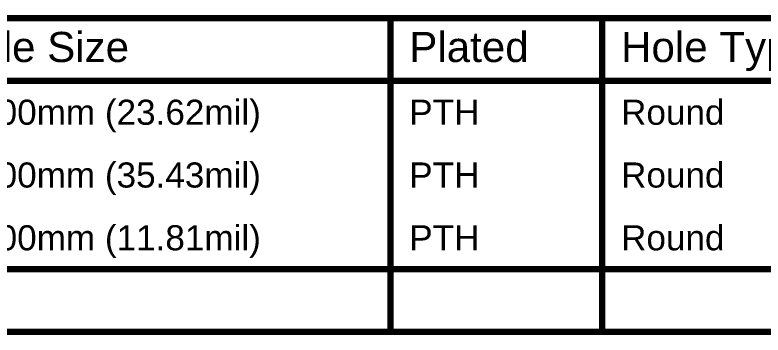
# Model space of a CAD drawing. Header units: millimetres. Extents: x -115 to 124, y -6 to 61.
# Drawn here: x -38.37 to 7.02, y 41.31 to 60.74 of the extents above; entities that cross this region are included whole.
import ezdxf

# ---------------------------------------------------------------- set-up
doc = ezdxf.new("R2010")
doc.units = ezdxf.units.MM
doc.layers.add('DrillDrawing', color=1, linetype='Continuous')
doc.styles.add('Arial', font='', dxfattribs={"height": 0.2})
doc.styles.get('Arial').set_extended_font_data('Arial')

msp = doc.modelspace()

# ---------------------------------------------------------------- linework, layer by layer
at = {"layer": 'DrillDrawing', "const_width": 0.381}
for points in [[(-72.494, 60.553), (105.563, 60.553)], [(-15.587, 41.503), (-15.587, 60.553)], [(-2.738, 41.503), (-2.738, 60.553)], [(-72.494, 56.743), (105.563, 56.743)], [(-72.494, 45.313), (105.563, 45.313)], [(-72.494, 41.503), (105.563, 41.503)]]:
    msp.add_lwpolyline(points, dxfattribs=at)
at = {"layer": 'DrillDrawing', "const_width": 0.191}
for points in [[(-15.683, 60.553, 1), (-15.492, 60.553, 1)], [(-2.833, 60.553, 1), (-2.643, 60.553, 1)], [(-15.683, 41.503, 1), (-15.492, 41.503, 1)], [(-2.833, 41.503, 1), (-2.643, 41.503, 1)]]:
    msp.add_lwpolyline(points, format="xyb", close=True, dxfattribs=at)

# ---------------------------------------------------------------- texts
at = {"layer": 'DrillDrawing', "style": 'Arial'}
for s, height, p in [('Hole Size', 1.8288, (-42.376, 57.886)), ('Plated', 1.8288, (-14.444, 57.886)), ('Hole Type', 1.8288, (-1.595, 57.886)), ('0.600mm (23.62mil)', 1.524, (-42.376, 54.076)), ('PTH', 1.524, (-14.444, 54.076)), ('Round', 1.524, (-1.595, 54.076)), ('0.900mm (35.43mil)', 1.524, (-42.376, 50.266)), ('PTH', 1.524, (-14.444, 50.266)), ('Round', 1.524, (-1.595, 50.266)), ('0.300mm (11.81mil)', 1.524, (-42.376, 46.456)), ('PTH', 1.524, (-14.444, 46.456)), ('Round', 1.524, (-1.595, 46.456))]:
    msp.add_text(s, height=height, dxfattribs=at).set_placement(p)

doc.saveas('drawing.dxf')
